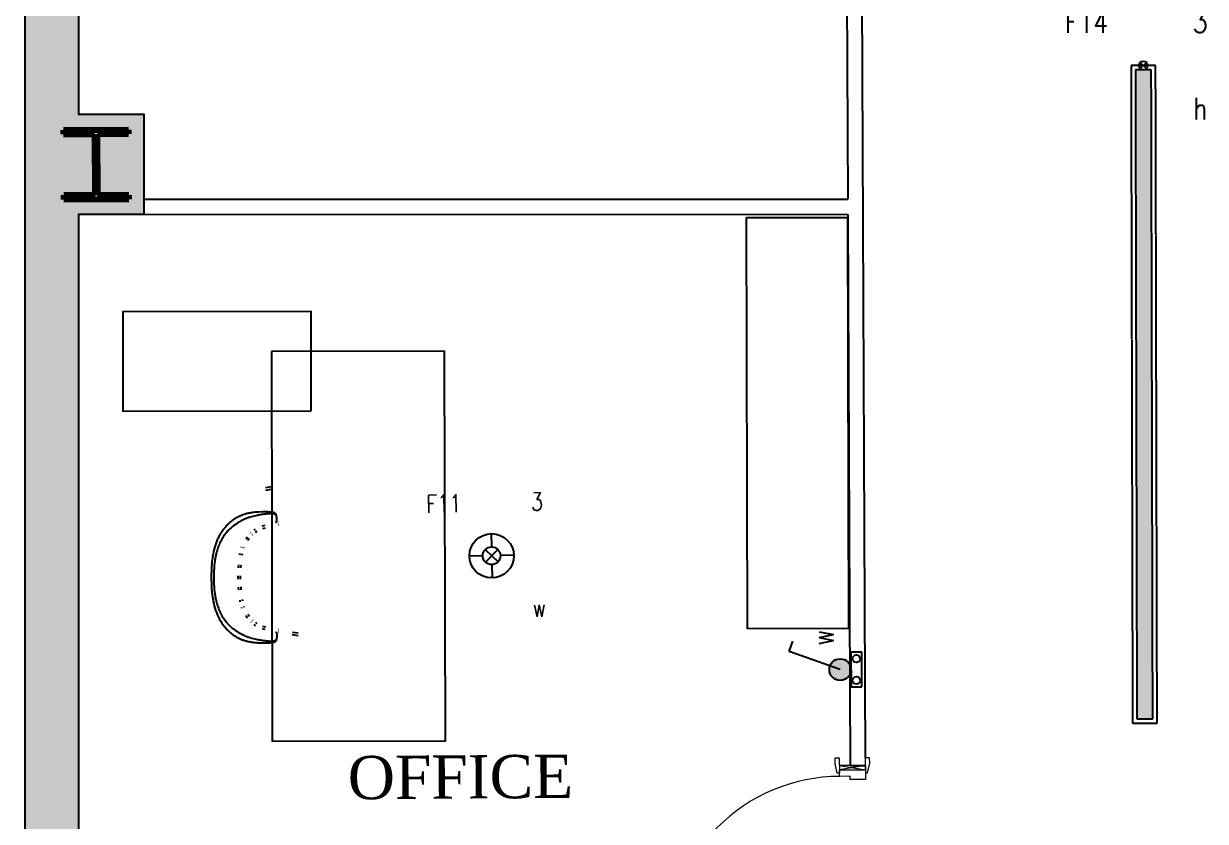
# Model space of a CAD drawing. Header units: inches. Extents: x 102655 to 148943, y 72248 to 114419.
# Drawn here: x 103655 to 109113, y 86619 to 90304 of the extents above; entities that cross this region are included whole.
import ezdxf
from ezdxf.enums import TextEntityAlignment as Align

# ---------------------------------------------------------------- set-up
doc = ezdxf.new("R2010")
doc.units = ezdxf.units.IN
doc.linetypes.add('CENTER INDS', pattern=[13.335, 8.89, -1.11125, 2.2225, -1.11125])
for name, color, linetype, lineweight in [('02-GR-BASE-PLANS$0$A-DOOR-25', 8, 'Continuous', 5), ('02-GR-BASE-PLANS$0$A-DOOR-LEAF-18', 8, 'Continuous', 5), ('02-GR-BASE-PLANS$0$A-ELEV-10', 8, 'Continuous', 5), ('02-GR-BASE-PLANS$0$A-ELEV-18', 8, 'Continuous', 5), ('ceiling dim', 8, 'Continuous', 5), ('Furnitureee', 8, 'Continuous', 5), ('Part', 8, 'Continuous', 0), ('TEXT', 8, 'Continuous', 5), ('walllllllll', 8, 'Continuous', 30)]:
    doc.layers.add(name, color=color, linetype=linetype, lineweight=lineweight)
for name, color, linetype in [('E-LTG', 92, 'Continuous'), ('E-LTG-ex', 94, 'Continuous'), ('E-TAG', 30, 'Continuous'), ('FURNITURE', 8, 'Continuous'), ('WALL-GNRL', 8, 'Continuous')]:
    doc.layers.add(name, color=color, linetype=linetype)
doc.layers.add('ELECTRICAL LIGHTING CEILING', color=6, linetype='CENTER INDS', true_color=0xff00ff)
doc.styles.add('MtXpl_Dutch801_XBd_B', font='dutcheb.ttf')
doc.styles.add('Pyzd-Romans', font='romans.shx', dxfattribs={"width": 0.8})

# ---------------------------------------------------------------- blocks, each defined once
blk = doc.blocks.new('*U111')
at = {"layer": '02-GR-BASE-PLANS$0$A-DOOR-25'}
for points in [[(96.5015451476317, 800.0000014026416), (50.0015451476317, 800.0000013767683), (50.00000372331124, 1.757538484525867e-06), (96.50000372331124, 1.783411789801903e-06)], [(35.00000322109554, 9.999998242681613), (-9.99999677890446, 19.99999824268161), (-34.99999677890446, 19.99999824268161), (-34.99999677890446, -1.757871359586716e-06), (35.00000372331124, 1.757871359586716e-06)], [(20.00000372305749, 1.757384779921267e-06), (20.00000385079285, -120.0000075340265), (65.00002583966808, -120.0000022982329), (65.00000372331124, -49.99999824177394), (50.00000372435898, -49.9999982418467), (50.00000372331124, 1.757871359586716e-06)], [(865.0000038453388, 9.99845499989562), (910.0000038453388, 19.99845499989562), (935.0000038453388, 19.99845499989562), (935.0000038453388, -0.001545000657353524), (865.0000033431231, -0.001541484929186265)], [(880.0000033384965, -0.001541485403033005), (880.0000329043562, -120.0015592757567), (835.0000109155974, -120.0015540399631), (835.0000033441709, -50.00154148457448), (850.0000033431231, -50.00154148463269), (850.0000033431231, -0.001541484929186265)], [(35.00000322110874, -130.0000028835491), (-9.999996778891258, -140.0000028835491), (-34.99999677889126, -140.0000028835491), (-34.99999677889126, -120.0000028829961), (35.00000372332444, -120.0000063987388)], [(865.000003845352, -130.0012508012127), (910.000003845352, -140.0012508012127), (935.000003845352, -140.0012508012127), (935.000003845352, -120.0012508006598), (865.0000033431363, -120.0012543163879)]]:
    blk.add_lwpolyline(points, close=True, dxfattribs=at)
at = {"layer": '02-GR-BASE-PLANS$0$A-DOOR-LEAF-18'}
for p, q in [((41.08445880280823, 677.1857916759552), (41.08445880280823, 716.261117042234)), ((50.0015451476317, 722.8401771237311), (43.81739096033897, 722.8401771237311)), ((50.0015451476317, 722.8576014444404), (50.0015451476317, 669.8401771237193)), ((96.5015451476317, 722.8576014444404), (96.5015451476317, 669.8401771237193)), ((96.5015451476317, 722.8401771237311), (102.6856993349244, 722.8401771237311)), ((105.4186314924552, 677.1857916759552), (105.4186314924552, 716.261117042234)), ((50.0015451476317, 669.8401771237193), (43.81739096033897, 669.8401771237193)), ((96.5015451476317, 669.8401771237193), (102.6856993349244, 669.8401771237193))]:
    blk.add_line(p, q, dxfattribs=at)
for points in [[(41.08445880280823, 685.3631709154477), (20.27024306566789, 685.3631709154458, 0.414213562373095), (18.77024306566789, 683.8631709154458), (18.77024306567511, 581.4091396010369, -0.3826893357797219), (17.3241906955551, 579.7965046849674, -0.05558194266667901), (0.07681394047869856, 579.7965046849692, -0.4116656982878383), (-1.229756934324885, 581.4091396010388), (-1.229756934332161, 705.8171833319927, -0.4142135623731013), (0.2702430656678395, 707.3171833319927), (41.08445880280823, 707.3171833319909), (41.08445880280823, 685.3631709154477)], [(105.4186314924552, 685.3631709154477), (126.2328472295955, 685.3631709154458, -0.414213562373095), (127.7328472295955, 683.8631709154458), (127.7328472295883, 581.4091396010369, 0.3826893357797219), (129.1788995997083, 579.7965046849674, 0.05558194266667901), (146.4262763547847, 579.7965046849692, 0.4116656982878383), (147.7328472295883, 581.4091396010388), (147.7328472295956, 705.8171833319927, 0.4142135623731013), (146.2328472295956, 707.3171833319927), (105.4186314924552, 707.3171833319909), (105.4186314924552, 685.3631709154477)]]:
    blk.add_lwpolyline(points, format="xyb", dxfattribs=at)
for centre, radius, start, end in [((50.00000410412003, 1.7575162930672e-06), 799.9999996191912, 359.9982335887494, 90.00000003188022), ((66.84812268579452, 712.55598517866), 26.02872218919084, 160.5054232910267, 171.8162726617572), ((44.51729948382462, 720.6955921734241), 2.272477949113537, 107.9383532998427, 166.0812041188982), ((101.9857908114388, 720.6955921734241), 2.272477949113537, 13.91879588110201, 72.06164670015693), ((79.65496760946888, 712.55598517866), 26.02872218919084, 8.1837273382429, 19.49457670897307), ((61.23048254425856, 678.5034040228609), 20.18906572597675, 183.7419919652857, 200.4318267603704), ((44.51729948382462, 672.0021863947338), 2.272477949113537, 193.9187958811019, 252.0616467001573), ((101.9857908114388, 672.0021863947338), 2.272477949113537, 287.9383532998431, 346.081204118898), ((85.27260775100484, 678.5034040228609), 20.18906572597675, 339.5681732396297, 356.2580080347142)]:
    blk.add_arc(centre, radius, start, end, dxfattribs=at)
at = {"layer": '02-GR-BASE-PLANS$0$A-ELEV-10', "ltscale": 0.25}
for p, q in [((20.00000385079285, -120.0000075340265), (0, 1.016883288684767e-06)), ((20.00000372400973, 1.708200215944089e-06), (7.574918995746593e-06, -120.0000056577508)), ((900.0000290535634, -0.001393279545192638), (880.0000329043562, -120.0013999006737)), ((900.0000291802301, -120.0014025217719), (880.0000253294372, -0.001393226039619333))]:
    blk.add_line(p, q, dxfattribs=at)
at = {"layer": '02-GR-BASE-PLANS$0$A-ELEV-18', "ltscale": 0.25}
for points in [[(20.00000372400973, 1.708200215944089e-06), (0, 1.016883288684767e-06), (7.574918995746593e-06, -120.0000056577508), (20.00000385079285, -120.0000075340265)], [(900.0000290535634, -0.001393279545192638), (880.0000253294372, -0.001393226039619333), (880.0000329043562, -120.0013999006737), (900.0000291802301, -120.0014025217719)]]:
    blk.add_lwpolyline(points, close=True, dxfattribs=at)
blk = doc.blocks.new('ER')
at = {"layer": 'FURNITURE', "color": 8, "ltscale": 0.5}
for p, q in [((1034998.306842043, -524127.6126950603), (1035004.820774526, -524100.5231285811)), ((1035009.599529768, -524130.4224907436), (1035015.672225164, -524105.1679020523)), ((1035168.806971838, -524138.7331715834), (1035169.113716531, -524137.2708063361)), ((1035180.171045887, -524141.2268817174), (1035180.479697626, -524139.7554248726)), ((1035154.988198797, -524211.7290774883), (1035157.280159942, -524198.6436144173)), ((1035166.404187217, -524213.9642125), (1035168.716534908, -524200.7623567921)), ((1035158.320456962, -524254.1343490551), (1035156.159433566, -524245.4135444364)), ((1035163.492770836, -524271.8498952268), (1035162.872495961, -524269.9606069851)), ((1035169.594736667, -524251.6093079663), (1035167.430500202, -524242.8755370137)), ((1035174.53305709, -524268.5078738084), (1035173.908736283, -524266.6062621117)), ((1035675.756043533, -524255.8001332463), (1035661.676177983, -524277.6273929331)), ((1035686.607494171, -524260.4449067174), (1035671.50459709, -524283.8581172659)), ((1035180.14009446, -524305.3631788457), (1035173.655859284, -524294.6077584622)), ((1035190.110203846, -524299.6765561029), (1035183.618829146, -524288.9092933703)), ((1035208.754874923, -524338.7795680535), (1035206.335143473, -524336.6442182565)), ((1035216.421609692, -524330.3259133849), (1035214.020244572, -524328.2067713938)), ((1035626.387069246, -524330.6182688801), (1035625.535522992, -524331.8573492318)), ((1035636.03081507, -524337.1264961378), (1035635.18453021, -524338.357920662)), ((1035236.814816812, -524359.2450360272), (1035230.21116382, -524354.9984232141)), ((1035243.052176099, -524349.7106970416), (1035236.463671856, -524345.4738259383)), ((1035288.76627553, -524388.6251615894), (1035277.399726247, -524382.6990687768)), ((1035294.066582521, -524378.5465309103), (1035282.701111237, -524372.6210001265)), ((1035333.926147475, -524397.5746026353), (1035327.105406403, -524394.4528489177)), ((1035590.36825548, -524381.2429940074), (1035582.412834454, -524392.0294309664)), ((1035599.795880329, -524388.0547214914), (1035591.910597354, -524398.7460610741)), ((1035329.444394637, -524408.0451928575), (1035322.355020007, -524404.8004894778)), ((1035336.685865927, -524410.9345571868), (1035329.444394637, -524408.0451928575)), ((1035340.893221896, -524400.3544819589), (1035333.926147475, -524397.5746026353)), ((1035383.709741518, -524428.2032096648), (1035371.575664141, -524424.0702706564)), ((1035387.341697372, -524417.410571099), (1035375.208770788, -524413.2780240572)), ((1035436.326367055, -524443.2224275395), (1035428.695305428, -524441.3761199648)), ((1035438.901307154, -524432.1237116908), (1035431.287751147, -524430.2816395368)), ((1035466.087769945, -524447.8267825781), (1035462.872448559, -524447.5501466609)), ((1035466.887206736, -524436.4420476549), (1035463.696290394, -524436.1675114691)), ((1035516.305840963, -524431.310144491), (1035504.03453451, -524434.0463700308)), ((1035519.060529164, -524442.4521804714), (1035506.80271928, -524445.1853965799)), ((1035539.145313089, -524422.9393846871), (1035537.338501307, -524423.8003926405)), ((1035544.336888615, -524433.2397620371), (1035542.541785933, -524434.095190201)), ((1035560.786737911, -524411.2447881531), (1035552.973768022, -524415.7079905948)), ((1035566.731045327, -524421.1515350523), (1035558.929674732, -524425.608111333))]:
    blk.add_line(p, q, dxfattribs=at)
for points in [[(1034431.674721343, -523853.8160833773), (1036086.388234763, -524562.2814590344), (1036401.261735055, -523826.8532308477), (1034746.548221635, -523118.3878551906)], [(1034755.878711141, -523793.1624058018), (1034333.868927267, -523612.4789716979), (1033991.580116374, -524411.9392422184), (1034413.589900248, -524592.6226763225)]]:
    blk.add_lwpolyline(points, close=True, dxfattribs=at)
for points in [[(1035166.818823245, -524148.3395967455), (1035166.333069987, -524147.6000241394, 0.05717005770278445), (1035162.275183347, -524142.7366950431), (1035162.046352141, -524142.5186691452, 0.04921055545164789), (1035157.541213973, -524139.001369605, 0.05692809496881214), (1035152.405076146, -524136.5152295578), (1035151.879640115, -524136.3310927909, 0.02566466603454904), (1035145.309502782, -524134.4008246585), (1035140.744464026, -524133.3105698202, 0.02648396725594141), (1035134.117984921, -524132.0946173), (1035132.022466803, -524131.8237990046, 0.07430468669055841), (1035129.529952617, -524131.8731877779, 0.06167176237162517), (1035127.133784008, -524132.5917242624), (1035126.726921003, -524132.7707523187, 0.05612534109945763), (1035123.797771059, -524134.4738632807), (1035122.610038883, -524135.355950318, 0.04147829988939469), (1035120.275350424, -524137.410659845, 0.03731991796973406), (1035118.290573976, -524139.807730982), (1035117.15596608, -524141.4072209435, 0.0278378143087467), (1035113.412832429, -524147.3601849543), (1035112.091985957, -524149.7458131178, 0.01761732245234814), (1035106.431215848, -524160.8781135478), (1035104.691534789, -524164.6199947948, 0.01505318247117552), (1035096.5177761, -524183.6817128042), (1035089.253758198, -524202.1366118473, 0.02159082260993619), (1035082.37817872, -524222.0919436552), (1035081.888547317, -524223.7409400033, 0.01708241733978019), (1035077.438945899, -524240.8473806872, 0.02098984982804734), (1035074.304309012, -524258.2375347579), (1035073.959596837, -524260.749710836, 0.01753093093878183), (1035072.587326237, -524274.2490424336, 0.0194847807723592), (1035072.217214451, -524287.8109317572), (1035072.22330967, -524288.3327220967, 0.02081898486652394), (1035072.978131445, -524302.4776698035, 0.02168079650070222), (1035074.930772502, -524316.506465191), (1035075.495462434, -524319.5807928394, 0.02123852098514649), (1035079.092664193, -524335.361127883, 0.02118231392152215), (1035084.013978918, -524350.7800122253), (1035084.889432081, -524353.1685913081, 0.0203471689753141), (1035090.1997075, -524366.0140873598, 0.01891770950403428), (1035096.501916436, -524378.4048636842), (1035097.97954891, -524381.0567695843, 0.02025801128773937), (1035108.396427321, -524398.0906018713), (1035108.634459945, -524398.4465932484, 0.02662856522562573), (1035121.10566693, -524415.1055325444), (1035122.589117519, -524416.8816128706, 0.01810361320795187), (1035135.245362408, -524430.9653435238, 0.0170598934921449), (1035148.860876234, -524444.1259827412), (1035149.13714735, -524444.3753678933, 0.02126999679011563), (1035164.288486063, -524456.925254158), (1035166.582034158, -524458.6660276675, 0.01379819430746538), (1035182.960923633, -524470.3995018913, 0.01164122421283065), (1035199.917176253, -524481.2860552592), (1035207.416362617, -524485.8578432046, 0.01125917124196831), (1035219.562676531, -524492.8925614255, 0.00906242883854564), (1035231.985894181, -524499.4285425663), (1035237.616386764, -524502.2617232136, 0.005919624672531165), (1035245.970164484, -524506.3420063008), (1035246.75020076, -524506.7116309728, 0.002696234668192863), (1035253.609498849, -524509.916769969, 0.001059900828457803), (1035260.492672723, -524513.0702866497, 0.002290240028144968), (1035267.396671457, -524516.1775460439), (1035268.059487337, -524516.4722138504, 0.0009549142420425095), (1035276.310320023, -524520.1214273734), (1035280.654037715, -524522.0326752169), (1035285.035392677, -524523.8560419749, 0.0009549142419916438), (1035293.371302149, -524527.3064930516), (1035294.042048469, -524527.582633198, 0.002290240028084371), (1035301.056110075, -524530.4327558717, 0.001059900828457803), (1035308.089263565, -524533.2358794891, 0.002696234667971531), (1035315.143284492, -524535.98609312), (1035315.949181747, -524536.295299531, 0.005919624672477236), (1035324.668038585, -524539.5226587786), (1035330.604681947, -524541.6405881692, 0.009062428838488196), (1035343.909452738, -524546.1170220659, 0.011259171241964), (1035357.383913901, -524550.0488280786), (1035365.868442431, -524552.3185894699, 0.01164122421282648), (1035385.450112983, -524557.0714544533, 0.01379819430740297), (1035405.245976709, -524560.8219500326), (1035408.088712213, -524561.2796727979, 0.02126999679009896), (1035427.627861807, -524563.5784427328), (1035427.99900827, -524563.6061733416, 0.01705989349219866), (1035446.919841351, -524564.3721478104, 0.01810361320814261), (1035465.846342667, -524563.806858757), (1035468.155400994, -524563.6540954778, 0.02662856522575274), (1035488.817355889, -524561.1772260682), (1035489.239236385, -524561.1036989491, 0.02025801128774075), (1035508.754297269, -524556.8817092647), (1035511.693007388, -524556.1201414955, 0.01891770950429986), (1035525.008357488, -524552.1263178755, 0.0203471689753124), (1035537.967955614, -524547.1009213475), (1035540.300453214, -524546.085449428, 0.02118231392176105), (1035554.853417032, -524539.0021890836, 0.02123852098515696), (1035568.753839583, -524530.7114057986), (1035571.367958443, -524528.9977116026, 0.02168079650060058), (1035582.86586144, -524520.7261861215, 0.02081898486659906), (1035593.620929814, -524511.507845391), (1035594.002657698, -524511.1520559418, 0.01948478077241128), (1035603.559319929, -524501.5223087089, 0.01753093093877232), (1035612.378916364, -524491.2106745557), (1035613.95853983, -524489.2270806364, 0.02098984982793674), (1035624.376596408, -524474.9544668556, 0.01708241733994775), (1035633.681644671, -524459.9263151898), (1035634.53670957, -524458.4337362521, 0.02159082260972464), (1035644.228269968, -524439.6837357786), (1035652.566108363, -524421.6884667977, 0.01505318247116122), (1035660.714978854, -524402.6160958316), (1035662.221338545, -524398.7743454576, 0.01761732245224876), (1035666.367952373, -524386.9939369396), (1035667.182177634, -524384.3914584354, 0.02783781430842715), (1035668.90526448, -524377.5738487549), (1035669.27927446, -524375.6487981707, 0.03731991797007041), (1035669.643458381, -524372.558060774, 0.04147829988919979), (1035669.518391117, -524369.4504958725), (1035669.336680811, -524367.982242955, 0.0561253410991599), (1035668.546863307, -524364.6872930843), (1035668.395528404, -524364.2693381857, 0.06167176237308557), (1035667.261286618, -524362.0396713379, 0.07430468669126182), (1035665.576401366, -524360.2022198683), (1035663.93389537, -524358.8730423828, 0.02648396725606043), (1035658.479788055, -524354.9181113781), (1035654.539666217, -524352.3678811224, 0.02566466603460733), (1035648.607638309, -524348.9468162963), (1035648.111697538, -524348.693770604, 0.0569280949688119), (1035642.767401566, -524346.6939444426, 0.04921055545128696), (1035637.112640074, -524345.8624768007), (1035636.796930783, -524345.847421672, 0.05717005770286401), (1035630.477048304, -524346.2687283785), (1035629.606638018, -524346.4278189216)], [(1035137.463450323, -524132.5269749255), (1035136.511174584, -524132.5484499946, 0.1257342002532779), (1035133.251825244, -524133.4599939539, 0.07478828188390316), (1035127.051629868, -524138.9825390968), (1035122.877959725, -524144.0000830916, 0.03303117926181155), (1035121.561280583, -524146.1441900377), (1035121.163996166, -524146.8986630344, 0.02094267515800548), (1035119.112886241, -524151.2240297262), (1035118.957300764, -524151.5910819884, 0.01741057104036887), (1035116.89899827, -524156.959827685), (1035114.760297523, -524163.1776832512, 0.01040830204708603), (1035109.518934709, -524179.513816727, 0.008818873464542411), (1035104.889293773, -524196.1116961506), (1035104.746721923, -524196.6600256501, 0.01817847133750158), (1035100.870745768, -524214.1550546673), (1035098.54691133, -524226.8053399344, 0.02631145763927174), (1035094.91060783, -524254.823595968), (1035094.61463403, -524258.6874594455, 0.02529355816289108), (1035094.082623821, -524279.2437690442, 0.02517253864172759), (1035095.624596196, -524299.7549743631), (1035096.530556662, -524306.9433467025, 0.04116419819963486), (1035103.103027003, -524338.1384259153), (1035104.062217998, -524341.3535065581, 0.03018654746320815), (1035112.896847346, -524365.5343814355), (1035114.002414009, -524368.073597601, 0.03073954276452946), (1035123.18324106, -524386.0535365674, 0.02597340419106559), (1035134.468407874, -524403.0734798224), (1035137.801116233, -524407.5737206357, 0.02958645286694179), (1035153.960501651, -524426.8921660695), (1035154.685088266, -524427.6610521295, 0.02380090442816884), (1035171.497145549, -524443.8804782282), (1035171.743923479, -524444.0968606691, 0.01985517398626823), (1035189.545370409, -524458.4969361149), (1035192.419248231, -524460.638699944, 0.01468475505378316), (1035205.507605848, -524469.8076162568, 0.01607877177660015), (1035219.078391804, -524478.1198348918), (1035235.796933869, -524487.6348504501, 0.01261991707408877), (1035248.64116796, -524494.5217015108), (1035248.65187043, -524494.5270967875, 0.008801443286521902), (1035261.920051693, -524500.9254284798, 0.004239627127357888), (1035275.545916563, -524507.0635617953), (1035284.91607891, -524511.1893875559, 0.002583657062637188), (1035285.235894928, -524511.328238915, 0.002583657062666731), (1035285.557128817, -524511.4637777458), (1035295.010561181, -524515.3950621604, 0.004239627127348068), (1035308.857690018, -524521.0162628364, 0.008801443286522692), (1035322.646160698, -524526.1990573327), (1035322.657452301, -524526.2030762339, 0.01261991707406017), (1035336.506714535, -524530.7419089573), (1035354.93196943, -524536.269580432, 0.01607877177663471), (1035370.314047875, -524540.3501285319, 0.01468475505384039), (1035385.982927985, -524543.4902443809), (1035389.516393776, -524544.0910318128, 0.01985517398626823), (1035412.223580747, -524547.0299679318), (1035412.550489864, -524547.0591421875, 0.02380090442803998), (1035435.891004366, -524548.026321498), (1035436.947493327, -524548.0197936574, 0.0295864528667888), (1035462.079628948, -524546.3754609218), (1035467.636212577, -524545.6801259207, 0.02597340419094719), (1035487.740616624, -524542.0959389415, 0.03073954276466813), (1035507.086930593, -524536.3265432694), (1035509.687266222, -524535.3735737016, 0.03018654746296822), (1035533.281030949, -524525.0731051906), (1035536.269315712, -524523.547672438, 0.04116419819974653), (1035563.3763229, -524506.7685039617), (1035569.202576141, -524502.46173784, 0.02517253864190777), (1035585.107073778, -524489.4181885775, 0.02529355816250795), (1035599.612504693, -524474.8429570822), (1035602.203731634, -524471.961536529, 0.02631145763927174), (1035619.965013228, -524449.9892300853), (1035627.513438334, -524439.575239388, 0.01817847133773512), (1035637.495615741, -524424.6938629168), (1035637.793917937, -524424.2121910655, 0.008818873464056002), (1035646.606733422, -524409.4048462731, 0.01040830204708603), (1035654.80789279, -524394.3356018956), (1035657.830194371, -524388.4959561976, 0.01741057103963386), (1035660.29365697, -524383.3006321911), (1035660.451819869, -524382.9346831486, 0.02094267515800548), (1035662.165352982, -524378.4648226127), (1035662.436970197, -524377.6565599703, 0.03303117926181155), (1035663.079329331, -524375.2238221499), (1035663.82842536, -524368.7404491593, 0.07478828188390316), (1035663.543954913, -524360.4422563366, 0.1257342002537777), (1035661.953489758, -524357.4548341872), (1035661.311657494, -524356.7510290949)]]:
    blk.add_lwpolyline(points, format="xyb", dxfattribs=at)
blk = doc.blocks.new('f')
at = {"layer": 'walllllllll', "ltscale": 0.5}
h = blk.add_hatch(color=8, dxfattribs=at)
h.dxf.hatch_style = 1
h.paths.add_polyline_path([(478757.2123054639, 1037629.784237184), (478756.9617806223, 1037629.784237184), (478756.9560897928, 1037630.015156367), (478756.7069683631, 1037630.016247894), (478756.7117806214, 1037605.108174785), (478756.9617806214, 1037605.108174785), (478756.9617806216, 1037607.920118404), (478757.1748186366, 1037607.920118404), (478757.1748186364, 1037608.380114185), (478756.9617806216, 1037608.380114185), (478756.9617806218, 1037612.129399136), (478757.2859557103, 1037612.129399136), (478757.2859557103, 1037612.589394916), (478756.9617806218, 1037612.589394915), (478756.961780622, 1037617.47735009), (478757.2630489625, 1037617.47735009), (478757.2630489624, 1037617.93734587), (478756.961780622, 1037617.93734587), (478756.9617806221, 1037622.474304235), (478757.2416456323, 1037622.474304235), (478757.2416456322, 1037622.934300016), (478756.9617806221, 1037622.934300015), (478756.9617806223, 1037629.324241404), (478757.2123054639, 1037629.324241404)])
h.paths.add_polyline_path([(478756.8419276499, 1037629.411655798), (478756.9864263244, 1037629.412274726), (478756.9852184517, 1037629.694272138), (478756.8407197773, 1037629.693653211), (478756.8406383958, 1037629.712653037), (478757.1406356439, 1037629.713938008), (478757.1407170254, 1037629.694938182), (478756.9962183508, 1037629.694319254), (478756.9974262235, 1037629.412321841), (478757.141924898, 1037629.412940769), (478757.1420062794, 1037629.393940943), (478756.8420090313, 1037629.392655972)], flags=16)
h.paths.add_polyline_path([(478756.8913818941, 1037617.865761722), (478757.1913791421, 1037617.867046693), (478757.1914605236, 1037617.848046867), (478757.0469618489, 1037617.84742794), (478757.0481697231, 1037617.56543052), (478757.1926683976, 1037617.566049448), (478757.1927497791, 1037617.547049622), (478756.892752531, 1037617.545764651), (478756.8926711494, 1037617.564764477), (478757.0371698242, 1037617.565383405), (478757.03596195, 1037617.847380824), (478756.8914632754, 1037617.846761897)], flags=16)
h.paths.add_polyline_path([(478756.9142886417, 1037612.517810768), (478757.2142858899, 1037612.519095739), (478757.2143672712, 1037612.500095913), (478757.069868597, 1037612.499476986), (478757.0710764696, 1037612.217479572), (478757.215575144, 1037612.2180985), (478757.2156565254, 1037612.199098674), (478756.9156592773, 1037612.197813703), (478756.915577896, 1037612.216813529), (478757.0600765704, 1037612.217432457), (478757.0588686977, 1037612.49942987), (478756.9143700234, 1037612.498810942)], flags=16)
at = {"layer": 'FURNITURE', "color": 8, "extrusion": (-2.322650368154998e-18, -9.70452095155385e-08, 0.9999999999999954)}
for p, q in [((478760.0449001026, 1037617.46151533), (478760.5117358257, 1037617.462582695)), ((478760.5117358257, 1037617.462582695), (478760.5160776843, 1037615.563575215)), ((478760.049241961, 1037615.56250785), (478760.0449001026, 1037617.46151533)), ((478760.5160776843, 1037615.563575215), (478760.049241961, 1037615.56250785))]:
    blk.add_line(p, q, dxfattribs=at)
at = {"layer": 'Part', "color": 8, "linetype": 'Continuous', "lineweight": 100, "extrusion": (-1.469780264097379e-07, -1.664250620029271e-07, 0.9999999999999754)}
for p, q in [((478756.8913818941, 1037617.865761722), (478757.1913791421, 1037617.867046693)), ((478756.8914632754, 1037617.846761897), (478756.8913818941, 1037617.865761722)), ((478756.8914632754, 1037617.846761897), (478757.03596195, 1037617.847380824)), ((478757.0371698242, 1037617.565383405), (478757.03596195, 1037617.847380824)), ((478757.1914605236, 1037617.848046867), (478757.0469618489, 1037617.84742794)), ((478757.0469618489, 1037617.84742794), (478757.0481697231, 1037617.56543052)), ((478757.1913791421, 1037617.867046693), (478757.1914605236, 1037617.848046867)), ((478756.8926711494, 1037617.564764477), (478757.0371698242, 1037617.565383405)), ((478756.892752531, 1037617.545764651), (478756.8926711494, 1037617.564764477)), ((478757.1927497791, 1037617.547049622), (478756.892752531, 1037617.545764651)), ((478757.0481697231, 1037617.56543052), (478757.1926683976, 1037617.566049448)), ((478757.1926683976, 1037617.566049448), (478757.1927497791, 1037617.547049622))]:
    blk.add_line(p, q, dxfattribs=at)
at = {"layer": 'WALL-GNRL', "color": 8, "extrusion": (-2.322650368154998e-18, -9.70452095155385e-08, 0.9999999999999954)}
for p, q in [((478760.4955900676, 1037621.433273407), (478760.512619637, 1037617.546625445)), ((478760.5655922633, 1037621.432925663), (478760.5939270617, 1037614.966092315)), ((478757.262752238, 1037617.546625445), (478760.512619637, 1037617.546625445)), ((478757.2630489625, 1037617.47735009), (478760.512926348, 1037617.476625446)), ((478760.512926348, 1037617.476625446), (478760.524079707, 1037614.931101294)), ((478760.524079707, 1037614.931101294), (478760.5940803791, 1037614.931101294))]:
    blk.add_line(p, q, dxfattribs=at)
at = {"layer": 'WALL-GNRL', "color": 8, "ltscale": 0.5}
blk.add_lwpolyline([(478756.7117806214, 1037605.123635926), (478756.9617806214, 1037605.123635926), (478756.9617806216, 1037607.920118404), (478757.1748186366, 1037607.920118404), (478757.1748186364, 1037608.380114185), (478756.9617806216, 1037608.380114185), (478756.9617806218, 1037612.129399136), (478757.2859557103, 1037612.129399136), (478757.2859557103, 1037612.589394916), (478756.9617806218, 1037612.589394915), (478756.961780622, 1037617.47735009), (478757.2630489625, 1037617.47735009), (478757.2630489624, 1037617.93734587), (478756.961780622, 1037617.93734587), (478756.9617806221, 1037622.474304235), (478757.2416456323, 1037622.474304235), (478757.2416456322, 1037622.934300016), (478756.9617806221, 1037622.934300015), (478756.9617806223, 1037629.324241404), (478757.2123054639, 1037629.324241404), (478757.2123054639, 1037629.784237184), (478756.9617806223, 1037629.784237184), (478756.9617806224, 1037631.313985313), (478756.7117806224, 1037631.453800384)], close=True, dxfattribs=at)
at = {"layer": '02-GR-BASE-PLANS$0$A-DOOR-25', "color": 8, "extrusion": (-2.321042329021615e-18, -9.704520951554336e-08, 0.9999999999999954), "xscale": 0.001000000000009728, "yscale": 0.001000000000009728, "zscale": 0.001000000000009728, "rotation": 90.25112248656411}
blk.add_blockref('*U111', (478760.4780249285, 1037614.030575329, -0.1006954709945619), dxfattribs=at)
at = {"layer": 'Furnitureee', "color": 8, "ltscale": 0.5, "extrusion": (-4.215562408597554e-16, -9.704520951553846e-08, 0.9999999999999954), "xscale": 0.001000000000009729, "yscale": 0.001000000000009729, "zscale": 0.001000000000009729, "rotation": 293.3091814560374}
blk.add_blockref('ER', (478829.6326519244, 1038774.132779182, -0.1008080535567316), dxfattribs=at)
at = {"layer": 'TEXT', "color": 8, "extrusion": (1.281006322542089e-08, -8.592296539598965e-08, 0.9999999999999963), "style": 'MtXpl_Dutch801_XBd_B'}
blk.add_text('OFFICE', height=0.2000000000019456, rotation=0.3727081692015859, dxfattribs=at).set_placement((478758.2043514751, 1037614.774601025, -0.08302201550498017))
blk = doc.blocks.new('E-L-FLBAY1')
for points in [[(1.164153218269348e-10, 125.0000000000582), (1.164153218269348e-10, 50.0000000000291)], [(-49.99999999988358, 5.820766091346741e-11), (-124.9999999998836, 5.820766091346741e-11)], [(125.0000000001164, 5.820766091346741e-11), (50.00000000011642, 5.820766091346741e-11)], [(1.164153218269348e-10, -49.9999999999709), (1.164153218269348e-10, -124.9999999999418)]]:
    blk.add_lwpolyline(points)
at = {"color": 254, "lineweight": 0}
for points in [[(-0.002356521188630722, -124.9993325067917), (-0.002014478770433925, -124.9993325067917), (-0.001897683789138682, -124.9993825617712), (-0.001860142554505728, -124.9994284455024), (-0.001822601305320859, -124.9995243842422), (-0.001822601305320859, -124.9996662067133), (-0.001860142554505728, -124.9997621454531), (-0.001897683789138682, -124.9998080291844), (-0.002014478770433925, -124.9998580841639), (-0.002356521188630722, -124.9998580841639)], [(-0.002356521188630722, -124.9993325067917), (-0.002356521188630722, -125.0003336065565)], [(-0.001367935154121369, -124.9993325067917), (-0.001672436337685212, -125.0003336065565)], [(-0.00155564135638997, -124.9999999066349), (-0.001176057689008303, -124.9999999066349)], [(-0.001367935154121369, -124.9993325067917), (-0.001059262722264975, -125.0003336065565)], [(-0.000984180238447152, -124.9993325067917), (-0.0006796790403313935, -124.9998080291844), (-0.0006796790403313935, -125.0003336065565)], [(-0.0003793491050601006, -124.9993325067917), (-0.0006796790403313935, -124.9998080291844)], [(4.40581061411649e-06, -124.9993325067917), (-0.0003000953729497269, -125.0003336065565)], [(-0.0001874716544989496, -124.9999999066349), (0.0001921120274346322, -124.9999999066349)], [(4.40581061411649e-06, -124.9993325067917), (0.0003089069941779599, -125.0003336065565)], [(0.0004590719618136063, -124.9993325067917), (0.000992991859675385, -124.9993325067917)], [(0.000992991859675385, -124.9993325067917), (0.0004590719618136063, -125.0003336065565)], [(0.0004590719618136063, -125.0003336065565), (0.000992991859675385, -125.0003336065565)], [(0.001259951794054359, -124.9993325067917), (0.001752159194438718, -124.9993325067917)], [(0.001259951794054359, -124.9993325067917), (0.001259951794054359, -125.0003336065565)], [(0.001259951794054359, -124.9998080291844), (0.001564452992170118, -124.9998080291844)], [(0.001259951794054359, -125.0003336065565), (0.001752159194438718, -125.0003336065565)], [(0.001981577894184738, -124.9993325067917), (0.002248537843115628, -124.9993325067917), (0.00236116157611832, -124.9993825617712), (0.002436244059936143, -124.9994743292627), (0.002477956542861648, -124.9995702679735), (0.002515497792046517, -124.9997120904445), (0.002515497792046517, -124.9999498516554), (0.002477956542861648, -125.0000958453747), (0.002436244059936143, -125.0001876128372), (0.00236116157611832, -125.000283551577), (0.002248537843115628, -125.0003336065565), (0.001981577894184738, -125.0003336065565)], [(0.001981577894184738, -124.9993325067917), (0.001981577894184738, -125.0003336065565)]]:
    blk.add_lwpolyline(points, dxfattribs=at)
blk.add_circle((1.164153218269348e-10, 5.820766091346741e-11), 125)
at = {"layer": 'E-TAG'}
for points in [[(-35.35533905925695, -35.35533905934426), (35.35533905937336, 35.35533905934426)], [(-35.35533905914053, 35.35533905934426), (35.35533905937336, -35.35533905928605)]]:
    blk.add_lwpolyline(points, dxfattribs=at)
blk.add_circle((1.164153218269348e-10, 2.91038304567337e-11), 50, dxfattribs=at)
at = {"layer": 'E-TAG', "style": 'Pyzd-Romans', "width": 0.8, "flags": 1}
for tag, p in [('BPANEL', (262.500003480396, 975.0000001438639)), ('SWITCH', (-262.4999965196039, 750.0000001438602)), ('LOADVA', (262.500003480396, 750.0000001438602)), ('BTYPE', (-262.4999965196039, 525.0000001438602)), ('PANEL', (262.500003480396, 525.0000001438602)), ('HEIGHT', (-262.4999965196039, -524.9999998561398)), ('DSCR', (-262.4999965196039, -749.9999998561398)), ('ROOM', (262.500003480396, -749.9999998561398))]:
    blk.add_attdef(tag, text='', height=100, dxfattribs=at).set_placement(p, align=Align.MIDDLE_CENTER)
at = {"layer": 'E-TAG', "style": 'Pyzd-Romans', "width": 0.8}
for tag, p in [('TYPE', (-262.4999965196039, 300.0000001438602)), ('NO.', (262.500003480396, 300.0000001438602)), ('W.P', (-262.4999965196039, -299.9999998561398)), ('A,B,C', (262.500003480396, -299.9999998561398)), ('CBT', (262.500003480396, -524.9999998561398))]:
    blk.add_attdef(tag, text='', height=100, dxfattribs=at).set_placement(p, align=Align.MIDDLE_CENTER)
blk = doc.blocks.new('E-SW_1W-1G')
blk.add_hatch(color=256).paths.add_polyline_path([(-50, 50, 1), (50, 50, 1)])
at = {"layer": 'E-TAG'}
h = blk.add_hatch(dxfattribs=at)
h.set_pattern_fill('ANSI31', color=256, angle=-1.272221872585407e-14, style=0)
h.set_pattern_definition([(44.99999999999999, (72.09777545335237, 25961.265545865), (-2.2450640302673, 2.2450640302673), [])])
edge = h.paths.add_edge_path()
edge.add_arc((-50, -25.00000000008731), 17.5, -1.272221872585407e-14, 360)
for points in [[(0, 50.00000000000728), (85.50503583124373, 284.9231551965422)], [(85.50503583124373, 284.9231551965422), (132.4896668704459, 267.8221480301945)]]:
    blk.add_lwpolyline(points)
blk.add_lwpolyline([(-80.00000000034925, -50.0000000001819), (80.00000000034925, -50.0000000001819), (80.00000000034925, 0), (-80.00000000034925, 0)], close=True)
at = {"color": 254, "lineweight": 0}
for points in [[(-0.002356521101319231, -49.99933250671893), (-0.002014478683122434, -49.99933250671893), (-0.001897683701827191, -49.99938256169844), (-0.001860142467194237, -49.99942844542966), (-0.001822601218009368, -49.99952438416949), (-0.001822601218009368, -49.99966620664054), (-0.001860142467194237, -49.99976214538037), (-0.001897683701827191, -49.99980802911159), (-0.002014478683122434, -49.9998580840911), (-0.002356521101319231, -49.9998580840911)], [(-0.002356521101319231, -49.99933250671893), (-0.002356521101319231, -50.00033360648376)], [(-0.001367935066809878, -49.99933250671893), (-0.001672436250373721, -50.00033360648376)], [(-0.001555641269078478, -49.99999990656215), (-0.001176057601696812, -49.99999990656215)], [(-0.001367935066809878, -49.99933250671893), (-0.001059262634953484, -50.00033360648376)], [(-0.0009841801511356607, -49.99933250671893), (-0.0006796789530199021, -49.99980802911159), (-0.0006796789530199021, -50.00033360648376)], [(-0.0003793490177486092, -49.99933250671893), (-0.0006796789530199021, -49.99980802911159)], [(4.40589792560786e-06, -49.99933250671893), (-0.0003000952856382355, -50.00033360648376)], [(-0.0001874715671874583, -49.99999990656215), (0.0001921121147461236, -49.99999990656215)], [(4.40589792560786e-06, -49.99933250671893), (0.0003089070814894512, -50.00033360648376)], [(0.0004590720491250977, -49.99933250671893), (0.0009929919469868764, -49.99933250671893)], [(0.0009929919469868764, -49.99933250671893), (0.0004590720491250977, -50.00033360648376)], [(0.0004590720491250977, -50.00033360648376), (0.0009929919469868764, -50.00033360648376)], [(0.001259951881365851, -49.99933250671893), (0.00175215928175021, -49.99933250671893)], [(0.001259951881365851, -49.99933250671893), (0.001259951881365851, -50.00033360648376)], [(0.001259951881365851, -49.99980802911159), (0.001564453079481609, -49.99980802911159)], [(0.001259951881365851, -50.00033360648376), (0.00175215928175021, -50.00033360648376)], [(0.00198157798149623, -49.99933250671893), (0.002248537930427119, -49.99933250671893), (0.002361161663429812, -49.99938256169844), (0.002436244147247635, -49.99947432918998), (0.002477956630173139, -49.99957026790071), (0.002515497879358009, -49.99971209037176), (0.002515497879358009, -49.99994985158264), (0.002477956630173139, -50.00009584530198), (0.002436244147247635, -50.00018761276442), (0.002361161663429812, -50.00028355150425), (0.002248537930427119, -50.00033360648376), (0.00198157798149623, -50.00033360648376)], [(0.00198157798149623, -49.99933250671893), (0.00198157798149623, -50.00033360648376)]]:
    blk.add_lwpolyline(points, dxfattribs=at)
blk.add_circle((0, 50), 50)
at = {"layer": 'E-TAG'}
for centre in [(-50, -25.00000000008731), (50, -25.00000000008731)]:
    blk.add_circle(centre, 17.5, dxfattribs=at)
at = {"layer": 'E-TAG', "style": 'Pyzd-Romans', "width": 0.8, "flags": 1}
for tag, p in [('BPANEL', (150.0000034804543, 1050.000000143926)), ('SWITCH', (-149.9999965195457, 825.0000001439184)), ('LOADVA', (150.0000034804543, 825.0000001439184)), ('BTYPE', (-149.9999965195457, 600.0000001439184)), ('PANEL', (150.0000034804543, 600.0000001439184)), ('TYPE', (-149.9999965195457, 375.0000001439257)), ('NO.', (150.0000034804543, 375.0000001439257)), ('HEIGHT', (-149.9999965195457, -449.9999998560816)), ('CBT', (150.0000034804543, -449.9999998560816)), ('DSCR', (-149.9999965195457, -674.9999998560816)), ('ROOM', (150.0000034804543, -674.9999998560816))]:
    blk.add_attdef(tag, text='', height=100, dxfattribs=at).set_placement(p, align=Align.MIDDLE_CENTER)
at = {"layer": 'E-TAG', "style": 'Pyzd-Romans', "width": 0.8}
for tag, p in [('W.P', (-149.9999965195457, -224.9999998560743)), ('A,B,C', (150.0000034804543, -224.9999998560743))]:
    blk.add_attdef(tag, text='', height=100, dxfattribs=at).set_placement(p, align=Align.MIDDLE_CENTER)
blk = doc.blocks.new('E-L-LEDSTR')
at = {"color": 0}
for points in [[(14.14213562372606, -14.14213562372606), (-14.14213562372606, 14.14213562372606)], [(-14.14213562372606, -14.14213562372606), (14.14213562372606, 14.14213562372606)]]:
    blk.add_lwpolyline(points, dxfattribs=at)
at = {"color": 254, "lineweight": 0}
for points in [[(-0.001885267280158587, -19.99999991114601), (-0.001543224861961789, -19.99999991114601), (-0.001426429880666547, -20.00004996612552), (-0.001388888646033593, -20.00009584985673), (-0.001351347396848723, -20.00019178859657), (-0.001351347396848723, -20.00033361106762), (-0.001388888646033593, -20.00042954980745), (-0.001426429880666547, -20.00047543353867), (-0.001543224861961789, -20.00052548851818), (-0.001885267280158587, -20.00052548851818)], [(-0.001885267280158587, -19.99999991114601), (-0.001885267280158587, -20.00100101091084)], [(-0.0008966812456492335, -19.99999991114601), (-0.001201182429213077, -20.00100101091084)], [(-0.001084387447917834, -20.00066731098923), (-0.0007048037805361673, -20.00066731098923)], [(-0.0008966812456492335, -19.99999991114601), (-0.0005880088137928396, -20.00100101091084)], [(-0.0005129263299750164, -19.99999991114601), (-0.0002084251318592578, -20.00047543353867), (-0.0002084251318592578, -20.00100101091084)], [(9.190480341203511e-05, -19.99999991114601), (-0.0002084251318592578, -20.00047543353867)], [(0.0004756597190862522, -19.99999991114601), (0.0001711585355224088, -20.00100101091084)], [(0.000283782253973186, -20.00066731098923), (0.0006633659359067678, -20.00066731098923)], [(0.0004756597190862522, -19.99999991114601), (0.0007801609026500955, -20.00100101091084)], [(0.000930325870285742, -19.99999991114601), (0.001464245768147521, -19.99999991114601)], [(0.001464245768147521, -19.99999991114601), (0.000930325870285742, -20.00100101091084)], [(0.000930325870285742, -20.00100101091084), (0.001464245768147521, -20.00100101091084)], [(0.001731205702526495, -19.99999991114601), (0.002223413102910854, -19.99999991114601)], [(0.001731205702526495, -19.99999991114601), (0.001731205702526495, -20.00100101091084)], [(0.001731205702526495, -20.00047543353867), (0.002035706900642253, -20.00047543353867)], [(0.001731205702526495, -20.00100101091084), (0.002223413102910854, -20.00100101091084)], [(0.002452831802656874, -19.99999991114601), (0.002719791751587763, -19.99999991114601), (0.002832415484590456, -20.00004996612552), (0.002907497968408279, -20.00014173361706), (0.002949210451333784, -20.00023767232778), (0.002986751700518653, -20.00037949479884), (0.002986751700518653, -20.00061725600972), (0.002949210451333784, -20.00076324972906), (0.002907497968408279, -20.0008550171915), (0.002832415484590456, -20.00095095593133), (0.002719791751587763, -20.00100101091084), (0.002452831802656874, -20.00100101091084)], [(0.002452831802656874, -19.99999991114601), (0.002452831802656874, -20.00100101091084)]]:
    blk.add_lwpolyline(points, dxfattribs=at)
blk.add_circle((0, 0), 20)
at = {"layer": 'E-TAG', "style": 'Pyzd-Romans', "width": 0.8, "flags": 1}
for tag, p in [('BPANEL', (263.380075532358, 875.0000001438748)), ('SWITCH', (-262.4999965196112, 650.0000001438675)), ('LOADVA', (262.5000034803888, 650.0000001438675)), ('BTYPE', (-262.4999965196112, 425.0000001438675)), ('PANEL', (262.5000034803888, 425.0000001438675)), ('CBT', (262.5000034803888, -424.9999998561325)), ('DSCR', (-262.4999965196112, -649.9999998561325)), ('ROOM', (262.5000034803888, -649.9999998561325))]:
    blk.add_attdef(tag, text='', height=100, dxfattribs=at).set_placement(p, align=Align.MIDDLE_CENTER)
at = {"layer": 'E-TAG', "style": 'Pyzd-Romans', "width": 0.8}
for tag, p in [('TYPE', (-262.4999965196112, 200.0000001438675)), ('NO.', (262.5000034803888, 200.0000001438675)), ('W.P', (-262.4999965196112, -199.9999998561325)), ('A,B,C', (262.5000034803888, -199.9999998561325)), ('HEIGHT', (-262.4999965196112, -424.9999998561325))]:
    blk.add_attdef(tag, text='', height=100, dxfattribs=at).set_placement(p, align=Align.MIDDLE_CENTER)

msp = doc.modelspace()

# ---------------------------------------------------------------- hatches: boundary and pattern name
at = {"layer": 'ELECTRICAL LIGHTING CEILING'}
h = msp.add_hatch(color=256, dxfattribs=at)
h.dxf.hatch_style = 1
h.paths.add_polyline_path([(108863.0094450573, 90090.60147338282), (108789.534284697, 90090.4334810061), (108796.3895669904, 87092.12643399989), (108869.8647274601, 87092.29442642364)])

# ---------------------------------------------------------------- linework, layer by layer
for points in [[(108882.9636653106, 90110.64714876717), (108769.4886093285, 90110.38770107171), (108776.435346823, 87072.08075871706), (108889.9104028287, 87072.34020635803)], [(108863.0094450573, 90090.60147338282), (108789.534284697, 90090.4334810061), (108796.3895669904, 87092.12643399989), (108869.8647274601, 87092.29442642364)]]:
    msp.add_lwpolyline(points, close=True, dxfattribs=at)

# ---------------------------------------------------------------- block references
at = {"layer": 'ceiling dim', "xscale": 1000, "yscale": 1000, "zscale": 1000}
msp.add_blockref('f', (-478653051.5829943, -1037528053.905113), dxfattribs=at)
at = {"layer": 'E-LTG'}
msp.add_blockref('E-L-LEDSTR', (108826.2261373195, 90110.51742491932), dxfattribs=at).add_auto_attribs({'TYPE': 'F14', 'NO.': '3', 'A,B,C': 'h'})
at = {"layer": 'E-LTG', "xscale": 0.818937321776444, "yscale": 0.818937321776444, "zscale": 0.818937321776444, "rotation": 1.235208839167978}
msp.add_blockref('E-L-FLBAY1', (105816.644313486, 87845.68394329087), dxfattribs=at).add_auto_attribs({'TYPE': 'F11', 'NO.': '3', 'A,B,C': 'w'})
at = {"layer": 'E-LTG-ex'}
ref = msp.add_blockref('E-SW_1W-1G', (107476.1834705414, 87319.95036013928), dxfattribs=dict(at, rotation=90.25104314507954))
ref.add_attrib('A,B,C', 'w', dxfattribs={"layer": 'E-TAG', "height": 100, "rotation": 90.25104313887498, "style": 'Pyzd-Romans', "width": 0.8}).set_placement((107345.7140410378, 87467.48130508946), align=Align.MIDDLE_CENTER)

doc.saveas('drawing.dxf')
